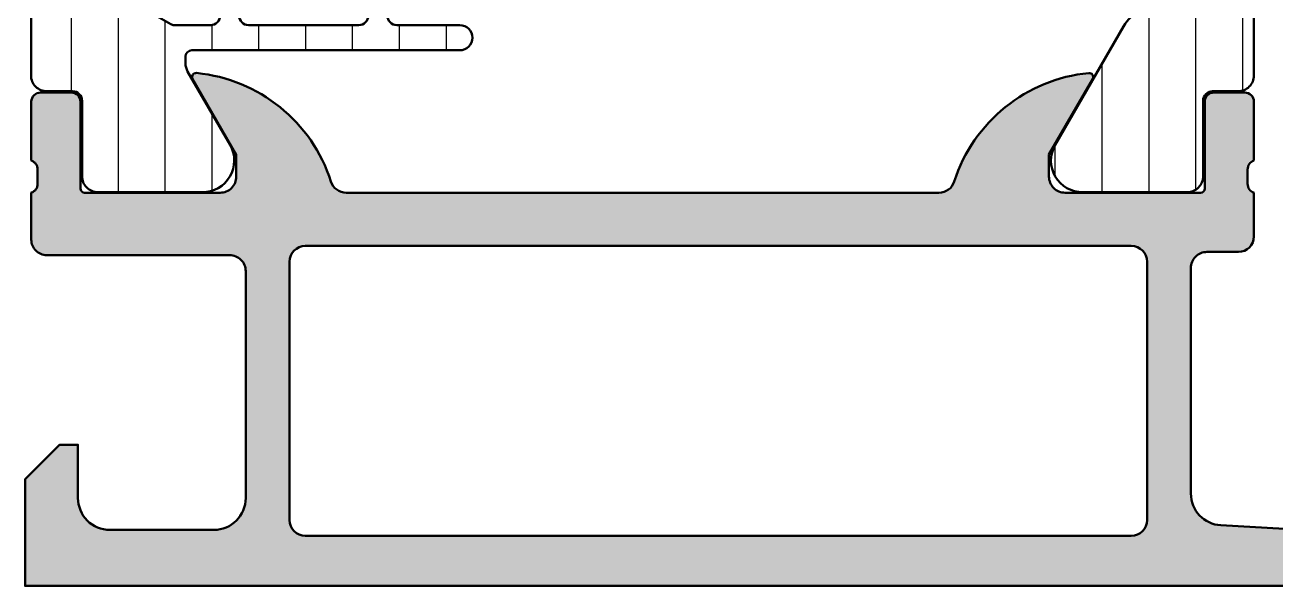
# Model space of a CAD drawing. Extents: x 0 to 69, y 0 to 90.
# Drawn here: x 0.01 to 39.69, y 0.01 to 17.81 of the extents above; entities that cross this region are included whole.
import ezdxf

# ---------------------------------------------------------------- set-up
doc = ezdxf.new("R2010")
doc.units = 0
for name, color, linetype, lineweight in [('0S-Alu contour', 7, 'Continuous', 50), ('0S-Alu hatch', 252, 'Continuous', 25), ('0S-Plastic contour', 254, 'Continuous', 50), ('0S-Plastic hatch', 253, 'Continuous', 25)]:
    doc.layers.add(name, color=color, linetype=linetype, lineweight=lineweight)
pattern_1 = [(90, (0, 0), (-1.4859, 0), [])]

# ---------------------------------------------------------------- blocks, each defined once
blk = doc.blocks.new('284163__3CB5CD8B_688A_4AFB_9405_31ED1E4FFACA___9F3042D8_FC8A_4C1E_8D8D_35F229644981_')
at = {"layer": '0S-Plastic hatch'}
h = blk.add_hatch(dxfattribs=at)
h.set_pattern_fill('ANSI31', color=256, scale=0.4680000000000001, angle=45, style=0)
h.set_pattern_definition(pattern_1)
edge = h.paths.add_edge_path()
edge.add_line((0.2000122032186279, 48.79000503028585), (0.2000122032186585, 16.20999903028578))
edge.add_arc((0.7000122032186586, 16.20999903028578), 0.5, 180, 270.000000000008)
edge.add_line((0.7000122032187285, 15.70999903028578), (1.520344876476159, 15.7099990302859))
edge.add_ellipse((1.520344876476199, 15.40999903028583), major_axis=(-0.3000000000000718, 0), ratio=1, start_angle=180, end_angle=270.0000000000076, ccw=False)
edge.add_line((1.820344876476271, 15.40999903028569), (1.820010247170102, 13.01000064735044))
edge.add_arc((2.320006224608789, 13.00999800772459), 0.4999959774456543, 179.9996975182267, 270)
edge.add_line((2.320006224608789, 12.51000203027893), (5.635171551050228, 12.5100020302859))
edge.add_arc((5.647048994129995, 13.50993149097083), 0.999999999999877, 269.3194566383596, 389.9999965993424)
edge.add_line((6.513074427590662, 14.00993143956984), (5.166999486488307, 16.34140194792702))
edge.add_ellipse((5.600012203218722, 16.59140192222656), major_axis=(-0.5000000000000262, 0), ratio=1, start_angle=0, end_angle=29.99999659934099, ccw=False)
edge.add_line((5.100012203218695, 16.59140192222648), (5.100012203218664, 16.8100147593659))
edge.add_ellipse((5.30001220321864, 16.81001475936592), major_axis=(-0.1999999999999762, 0), ratio=1, start_angle=270, end_angle=360, ccw=False)
edge.add_line((5.30001220321864, 17.0100147593659), (13.80001220321869, 17.01001475936584))
edge.add_arc((13.8000122032187, 17.41001475936583), 0.3999999999999915, 269.999999999999, 449.999999999999)
edge.add_line((13.80001220321871, 17.81001475936583), (11.80001220321877, 17.81001475936585))
edge.add_ellipse((11.80001220321878, 18.11001475936591), major_axis=(-0.300000000000054, 0), ratio=1, start_angle=0, end_angle=89.99999999999898, ccw=False)
edge.add_line((11.50001220321872, 18.11001475936578), (11.50001220321864, 18.31001475936606))
edge.add_arc((11.20001220321867, 18.31001475936596), 0.2999999999999687, 0, 180)
edge.add_line((10.9000122032187, 18.31001475936586), (10.90001220321879, 18.1100147593661))
edge.add_ellipse((10.60001220321862, 18.11001475936597), major_axis=(-0.3000000000001677, 0), ratio=1, start_angle=89.99999999999869, end_angle=180, ccw=False)
edge.add_line((10.60001220321861, 17.8100147593658), (7.100012203218698, 17.81001475936588))
edge.add_ellipse((7.100012203218701, 18.1100147593659), major_axis=(-0.300000000000022, 0), ratio=1, start_angle=0, end_angle=89.99999999999937, ccw=False)
edge.add_line((6.800012203218679, 18.11001475936574), (6.800012203218567, 18.31001475936611))
edge.add_arc((6.500012203218584, 18.310014759366), 0.2999999999999829, 0, 180)
edge.add_line((6.200012203218602, 18.31001475936589), (6.200012203218688, 18.11001475936606))
edge.add_ellipse((5.900012203218661, 18.11001475936594), major_axis=(-0.3000000000000264, 0), ratio=1, start_angle=89.99999999999892, end_angle=180, ccw=False)
edge.add_line((5.900012203218655, 17.81001475936591), (4.735910588018262, 17.81001475936594))
edge.add_ellipse((4.735910588018242, 18.01001475899732), major_axis=(-0.1999999996313839, 0), ratio=1, start_angle=60.0000053463026, end_angle=90.00000000000563, ccw=False)
edge.add_line((4.635910604364418, 17.83680966922861), (3.599108104963036, 18.43540774236149))
edge.add_ellipse((4.599107939482816, 20.16745863655293), major_axis=(-1.999999992277234, 0), ratio=1, start_angle=1.7229977104965997, end_angle=60.000005346308, ccw=False)
edge.add_line((2.600012203218671, 20.1073237352106), (2.205392773254708, 32.13201712189532))
edge.add_ellipse((12.20001220319476, 32.46001475936668), major_axis=(-9.999999999976097, 0), ratio=1, start_angle=-1.8796251589985786, end_angle=1.8796251589956796, ccw=False)
edge.add_line((2.205392773254727, 32.78801239683851), (2.463167124572751, 40.72281452311292))
edge.add_ellipse((3.462629067569148, 40.69001475936601), major_axis=(-0.9999999999999934, 0), ratio=1, start_angle=269.99999999999795, end_angle=358.12037484102115, ccw=False)
edge.add_line((3.462629067569183, 41.690014759366), (5.90001220321873, 41.69001475936592))
edge.add_ellipse((5.900012203218718, 41.39001475936595), major_axis=(-0.2999999999999687, 0), ratio=1, start_angle=180, end_angle=269.9999999999976, ccw=False)
edge.add_line((6.20001220321869, 41.39001475936591), (6.200012203218659, 41.19001475936595))
edge.add_arc((6.500012203218642, 41.19001475936594), 0.2999999999999829, 180, 360)
edge.add_line((6.800012203218625, 41.19001475936594), (6.800012203218624, 41.39001475936592))
edge.add_ellipse((7.100012203218589, 41.39001475936591), major_axis=(-0.2999999999999643, 0), ratio=1, start_angle=270.00000000000284, end_angle=360, ccw=False)
edge.add_line((7.100012203218573, 41.69001475936588), (10.60001220321884, 41.69001475936592))
edge.add_ellipse((10.60001220321884, 41.390014759366), major_axis=(-0.299999999999919, 0), ratio=1, start_angle=180, end_angle=270.00000000000136, ccw=False)
edge.add_line((10.90001220321877, 41.39001475936586), (10.90001220321867, 41.19001475936607))
edge.add_arc((11.20001220321867, 41.190014759366), 0.2999999999999989, 180, 360)
edge.add_line((11.50001220321867, 41.19001475936593), (11.50001220321873, 41.39001475936604))
edge.add_ellipse((11.8000122032187, 41.39001475936595), major_axis=(-0.2999999999999794, 0), ratio=1, start_angle=270.00000000000034, end_angle=360, ccw=False)
edge.add_line((11.8000122032187, 41.69001475936593), (13.80001220321868, 41.69001475936592))
edge.add_arc((13.80001220321868, 42.09001475936591), 0.3999999999999915, 270, 450)
edge.add_line((13.80001220321868, 42.4900147593659), (4.587873615518326, 42.49001475936583))
edge.add_ellipse((4.58787361551831, 44.49001475936586), major_axis=(-2.000000000000021, 0), ratio=1, start_angle=-1.8796251589956796, end_angle=90.00000000000051, ccw=False)
edge.add_line((2.588949729525504, 44.55561428686027), (2.600012203218631, 44.89270578352138))
edge.add_ellipse((4.599107947202115, 44.83257088194653), major_axis=(-2.000000000000073, 0), ratio=1, start_angle=299.9999944763766, end_angle=358.27700228949453, ccw=False)
edge.add_line((3.599108114181159, 46.56462178592088), (4.600012119729077, 47.14249385430019))
edge.add_arc((4.100012203218597, 48.00851930628737), 1.00000000000004, 299.9999944763766, 360)
edge.add_line((5.100012203218637, 48.00851930628721), (5.100012203218697, 48.40860213834525))
edge.add_ellipse((5.600012203218655, 48.40860213834517), major_axis=(-0.4999999999999583, 0), ratio=1, start_angle=330.0000034006545, end_angle=360, ccw=False)
edge.add_line((5.166999486488317, 48.65860211264472), (6.513074427590773, 50.9900726210019))
edge.add_arc((5.6470489941301, 51.49007256960096), 0.9999999999999019, 330.000003400656, 450.6805433616478)
edge.add_line((5.635171551050202, 52.4900020302859), (2.320006224608675, 52.49000203029288))
edge.add_arc((2.320006224608675, 51.99000605284711), 0.4999959774457708, 90, 180.007988761155)
edge.add_line((1.82001025202306, 51.98993633831535), (1.82034487356009, 49.59004685897692))
edge.add_ellipse((1.520344876476141, 49.59000503028586), major_axis=(-0.3000000000000141, 0), ratio=1, start_angle=90.0000000000008, end_angle=180.0079886915353, ccw=False)
edge.add_line((1.520344876476145, 49.29000503028585), (0.7000122032186279, 49.29000503028586))
edge.add_arc((0.700012203218628, 48.79000503028585), 0.5, 90.00000000000003, 180)
at = {"layer": '0S-Plastic contour', "color": 7}
for points in [[(5.635171551050202, 52.4900020302859), (2.320006224608675, 52.49000203029288)], [(1.82001025202306, 51.98993633831535), (1.82034487356009, 49.59004685897692)], [(5.166999486488317, 48.65860211264472), (6.513074427590773, 50.9900726210019)], [(1.520344876476145, 49.29000503028585), (0.7000122032186279, 49.29000503028586)], [(0.2000122032186279, 48.79000503028585), (0.2000122032186585, 16.20999903028578)], [(5.100012203218637, 48.00851930628721), (5.100012203218697, 48.40860213834525)], [(3.599108114181159, 46.56462178592088), (4.600012119729077, 47.14249385430019)], [(2.588949729525504, 44.55561428686027), (2.600012203218631, 44.89270578352138)], [(13.80001220321868, 42.4900147593659), (4.587873615518326, 42.49001475936583)], [(3.462629067569183, 41.690014759366), (5.90001220321873, 41.69001475936592)], [(7.100012203218573, 41.69001475936588), (10.60001220321884, 41.69001475936592)], [(11.8000122032187, 41.69001475936593), (13.80001220321868, 41.69001475936592)], [(6.20001220321869, 41.39001475936591), (6.200012203218659, 41.19001475936595)], [(6.800012203218625, 41.19001475936594), (6.800012203218624, 41.39001475936592)], [(10.90001220321877, 41.39001475936586), (10.90001220321867, 41.19001475936607)], [(11.50001220321867, 41.19001475936593), (11.50001220321873, 41.39001475936604)], [(2.205392773254727, 32.78801239683851), (2.463167124572751, 40.72281452311292)], [(2.600012203218671, 20.1073237352106), (2.205392773254708, 32.13201712189532)], [(4.635910604364418, 17.83680966922861), (3.599108104963036, 18.43540774236149)], [(6.200012203218602, 18.31001475936589), (6.200012203218688, 18.11001475936606)], [(6.800012203218679, 18.11001475936574), (6.800012203218567, 18.31001475936611)], [(10.9000122032187, 18.31001475936586), (10.90001220321879, 18.1100147593661)], [(11.50001220321872, 18.11001475936578), (11.50001220321864, 18.31001475936606)], [(5.900012203218655, 17.81001475936591), (4.735910588018262, 17.81001475936594)], [(10.60001220321861, 17.8100147593658), (7.100012203218698, 17.81001475936588)], [(13.80001220321871, 17.81001475936583), (11.80001220321877, 17.81001475936585)], [(5.100012203218695, 16.59140192222648), (5.100012203218664, 16.8100147593659)], [(5.30001220321864, 17.0100147593659), (13.80001220321869, 17.01001475936584)], [(6.513074427590662, 14.00993143956984), (5.166999486488307, 16.34140194792702)], [(0.7000122032187285, 15.70999903028578), (1.520344876476159, 15.7099990302859)], [(1.820344876476271, 15.40999903028569), (1.820010247170102, 13.01000064735044)], [(2.320006224608789, 12.51000203027893), (5.635171551050228, 12.5100020302859)]]:
    blk.add_lwpolyline(points, dxfattribs=at)
for centre, radius, start, end in [((2.320006224608675, 51.99000605284711), 0.4999959774457708, 90, 180.007988761155), ((5.6470489941301, 51.49007256960096), 0.9999999999999019, 330.000003400656, 90.68054336164784), ((0.700012203218628, 48.79000503028585), 0.5, 90.00000000000003, 180), ((4.100012203218597, 48.00851930628737), 1.00000000000004, 299.9999944763766, 0), ((13.80001220321868, 42.09001475936591), 0.3999999999999915, 270, 90), ((6.500012203218642, 41.19001475936594), 0.2999999999999829, 180, 0), ((11.20001220321867, 41.190014759366), 0.2999999999999989, 180, 0), ((6.500012203218584, 18.310014759366), 0.2999999999999829, 0, 180), ((11.20001220321867, 18.31001475936596), 0.2999999999999687, 0, 180), ((13.8000122032187, 17.41001475936583), 0.3999999999999915, 269.999999999999, 89.99999999999898), ((0.7000122032186586, 16.20999903028578), 0.5, 180, 270.000000000008), ((5.647048994129995, 13.50993149097083), 0.999999999999877, 269.3194566383596, 29.99999659934235), ((2.320006224608789, 13.00999800772459), 0.4999959774456543, 179.9996975182267, 270)]:
    blk.add_arc(centre, radius, start, end, dxfattribs=at)
at = {"layer": '0S-Plastic contour', "color": 7, "extrusion": (0, 0, -1)}
for centre, radius, start, end in [((-1.520344876476141, 49.59000503028586), 0.3000000000000141, 179.9920113084647, 269.9999999999992), ((-5.600012203218655, 48.40860213834517), 0.4999999999999583, 0, 29.99999659934549), ((-4.599107947202115, 44.83257088194653), 2.000000000000073, 1.722997710505485, 60.00000552362337), ((-4.58787361551831, 44.49001475936586), 2.000000000000021, 269.9999999999995, 1.879625158995722), ((-3.462629067569148, 40.69001475936601), 0.9999999999999934, 1.87962515897885, 90.00000000000202), ((-5.900012203218718, 41.39001475936595), 0.2999999999999687, 90.00000000000237, 180), ((-7.100012203218589, 41.39001475936591), 0.2999999999999643, 0, 89.99999999999714), ((-10.60001220321884, 41.390014759366), 0.299999999999919, 89.99999999999864, 180), ((-11.8000122032187, 41.39001475936595), 0.2999999999999794, 0, 89.99999999999967), ((-12.20001220319476, 32.46001475936668), 9.999999999976097, 358.1203748410043, 1.879625158998632), ((-4.599107939482816, 20.16745863655293), 1.999999992277234, 299.999994653692, 358.2770022895034), ((-5.900012203218661, 18.11001475936594), 0.3000000000000265, 180, 270.0000000000012), ((-7.100012203218701, 18.1100147593659), 0.300000000000022, 270.0000000000007, 0), ((-10.60001220321862, 18.11001475936597), 0.3000000000001677, 180, 270.0000000000013), ((-11.80001220321878, 18.11001475936591), 0.300000000000054, 270.000000000001, 0), ((-4.735910588018242, 18.01001475899732), 0.1999999996313839, 269.9999999999944, 299.9999946536974), ((-5.30001220321864, 16.81001475936592), 0.1999999999999762, 0, 90), ((-5.600012203218722, 16.59140192222656), 0.5000000000000262, 330.000003400659, 0), ((-1.520344876476199, 15.40999903028583), 0.3000000000000718, 89.99999999999237, 180)]:
    blk.add_arc(centre, radius, start, end, dxfattribs=at)
blk = doc.blocks.new('284163__B6297EFC_DEAB_4E4E_B538_549D0315DD10___BB05BF0E_E213_45F8_BFBC_7485E2194039_')
at = {"layer": '0S-Plastic hatch'}
h = blk.add_hatch(dxfattribs=at)
h.set_pattern_fill('ANSI31', color=256, scale=0.4680000000000001, angle=45, style=0)
h.set_pattern_definition(pattern_1)
edge = h.paths.add_edge_path()
edge.add_line((38.99000265245547, 48.79000571906795), (38.99000533041815, 16.20999967890936))
edge.add_ellipse((38.49000533043243, 16.20999699998577), major_axis=(-0.4999999999928947, 0), ratio=1, start_angle=90, end_angle=180.0003069811977, ccw=False)
edge.add_line((38.49000533043243, 15.70999699999287), (37.67967131817572, 15.70999700000005))
edge.add_arc((37.67967131817572, 15.40999700000004), 0.3000000000000096, 90, 180.0079886915352)
edge.add_line((37.37967132109177, 15.40995517130897), (37.38000594748199, 13.00999861706508))
edge.add_ellipse((36.88000997004318, 13.0099959774388), major_axis=(-0.4999959774457751, 0), ratio=1, start_angle=90.0000000000008, end_angle=180.0003024817733, ccw=False)
edge.add_line((36.88000997004318, 12.50999999999303), (33.56484464360119, 12.51))
edge.add_ellipse((33.55296720052175, 13.50992946068494), major_axis=(-0.9999999999998962, 0), ratio=1, start_angle=-29.999996599344286, end_angle=90.68054336162169, ccw=False)
edge.add_line((32.68694176706109, 14.009929409284), (34.85390529558195, 17.76322085329098))
edge.add_ellipse((36.1529434457728, 17.01322093039246), major_axis=(-1.499999999999682, 0), ratio=1, start_angle=299.9950461054577, end_angle=330.00000340065463, ccw=False)
edge.add_line((35.40305576571082, 18.31232387754111), (36.09105685133125, 18.70946217909633))
edge.add_arc((35.59113173128971, 19.57553081052919), 1.000000000000273, 299.9950461054567, 358.0947021428497)
edge.add_line((36.59057887726395, 19.54228321806776), (36.97202088384141, 31.40000000094014))
edge.add_line((36.97202088384141, 31.40000000094014), (36.59057887726395, 45.45771678193272))
edge.add_arc((35.59113173129009, 45.4244691894712), 0.9999999999998912, 1.905297857156226, 60.00495389455222)
edge.add_line((36.09105685133131, 46.29053782090381), (35.40305576571075, 46.68767612245898))
edge.add_ellipse((36.15294344577202, 47.98677906960684), major_axis=(-1.499999999998644, 0), ratio=1, start_angle=29.999996599341898, end_angle=60.004953894550795, ccw=False)
edge.add_line((34.85390529558202, 47.23677914670892), (32.68694176706121, 50.99007059071607))
edge.add_ellipse((33.55296720052189, 51.49007053931508), major_axis=(-0.9999999999998808, 0), ratio=1, start_angle=-90.68054336165551, end_angle=29.999996599341614, ccw=False)
edge.add_line((33.56484464360192, 52.49), (36.88000997004308, 52.49000000000697))
edge.add_ellipse((36.88000997004307, 51.99000402256131), major_axis=(-0.4999959774456641, 0), ratio=1, start_angle=179.9920113084649, end_angle=269.9999999999992, ccw=False)
edge.add_line((37.38000594262866, 51.9899343086371), (37.37967132109174, 49.59004482925351))
edge.add_arc((37.67967131817567, 49.59000300000006), 0.3000000000000597, 179.9920112010243, 270.0000000000094)
edge.add_line((37.67967131817572, 49.290003), (38.49000533041792, 49.29000300000729))
edge.add_ellipse((38.49000533041798, 48.79000567796979), major_axis=(-0.4999973220374941, 0), ratio=1, start_angle=180.0000047536105, end_angle=270.00000000000733, ccw=False)
at = {"layer": '0S-Plastic contour', "color": 7}
for points in [[(33.56484464360192, 52.49), (36.88000997004308, 52.49000000000697)], [(37.38000594262866, 51.9899343086371), (37.37967132109174, 49.59004482925351)], [(34.85390529558202, 47.23677914670892), (32.68694176706121, 50.99007059071607)], [(37.67967131817572, 49.290003), (38.49000533041792, 49.29000300000729)], [(38.99000265245547, 48.79000571906795), (38.99000533041815, 16.20999967890936)], [(36.09105685133131, 46.29053782090381), (35.40305576571075, 46.68767612245898)], [(36.59057887726395, 19.54228321806776), (36.97202088384141, 31.40000000094014), (36.59057887726395, 45.45771678193272)], [(35.40305576571082, 18.31232387754111), (36.09105685133125, 18.70946217909633)], [(32.68694176706109, 14.009929409284), (34.85390529558195, 17.76322085329098)], [(38.49000533043243, 15.70999699999287), (37.67967131817572, 15.70999700000005)], [(37.37967132109177, 15.40995517130897), (37.38000594748199, 13.00999861706508)], [(36.88000997004318, 12.50999999999303), (33.56484464360119, 12.51)]]:
    blk.add_lwpolyline(points, dxfattribs=at)
at = {"layer": '0S-Plastic contour', "color": 7, "extrusion": (0, 0, -1)}
for centre, radius, start, end in [((-33.55296720052189, 51.49007053931508), 0.9999999999998808, 330.0000034006584, 90.6805433616555), ((-36.88000997004307, 51.99000402256131), 0.4999959774456642, 90.00000000000081, 180.0079886915352), ((-38.49000533041798, 48.79000567796979), 0.4999973220374941, 89.99999999999265, 179.9999952463895), ((-36.15294344577202, 47.98677906960684), 1.499999999998644, 299.9950461054492, 330.0000034006581), ((-36.1529434457728, 17.01322093039246), 1.499999999999682, 29.99999659934537, 60.00495389454231), ((-38.49000533043243, 16.20999699998577), 0.4999999999928947, 179.9996930188023, 270), ((-33.55296720052175, 13.50992946068494), 0.9999999999998962, 269.3194566383783, 29.99999659934426), ((-36.88000997004318, 13.0099959774388), 0.4999959774457751, 179.9996975182267, 269.9999999999992)]:
    blk.add_arc(centre, radius, start, end, dxfattribs=at)
at = {"layer": '0S-Plastic contour', "color": 7}
for centre, radius, start, end in [((37.67967131817567, 49.59000300000006), 0.3000000000000597, 179.9920112010243, 270.0000000000094), ((35.59113173129009, 45.4244691894712), 0.9999999999998912, 1.905297857156226, 60.00495389455222), ((35.59113173128971, 19.57553081052919), 1.000000000000273, 299.9950461054567, 358.0947021428497), ((37.67967131817572, 15.40999700000004), 0.3000000000000096, 90, 180.0079886915352)]:
    blk.add_arc(centre, radius, start, end, dxfattribs=at)
blk = doc.blocks.new('345060__91DE6B4E_016F_4251_AE74_FF4E1AD7415A_')
at = {"layer": '0S-Alu hatch'}
h = blk.add_hatch(color=256, dxfattribs=at)
edge = h.paths.add_edge_path()
edge.add_arc((0.6999984032333144, 10.99998627631036), 0.4899862002051112, 180, 270.0000000000743)
edge.add_line((0.6999984032339497, 10.51000007610524), (6.500003635527265, 10.51000007630893))
edge.add_ellipse((6.500003635544024, 10.00000371565231), major_axis=(-0.5099963606566238, 0), ratio=1, start_angle=180, end_angle=270.0000000018827, ccw=False)
edge.add_line((7.009999996200646, 10.00000371565232), (7.009999996383241, 2.800022919192404))
edge.add_ellipse((5.999980085835121, 2.800022919194127), major_axis=(-1.010019910548119, 0), ratio=1, start_angle=90.00000000000767, end_angle=180, ccw=False)
edge.add_line((5.999980085835257, 1.790003008646007), (2.700012203218819, 1.790003008844213))
edge.add_ellipse((2.699981063762055, 2.799971869396139), major_axis=(-1.009968861031973, 0), ratio=1, start_angle=-0.0017909578662056447, end_angle=90.00176654896802, ccw=False)
edge.add_line((1.690012203223485, 2.800003439116957), (1.690012203218648, 4.4900000762957))
edge.add_line((1.690012203218648, 4.4900000762957), (1.104148215022432, 4.490000076295691))
edge.add_line((1.104148215022432, 4.490000076295691), (0.0099999999999907, 3.395859446246509))
edge.add_line((0.0099999999999907, 3.395859446246509), (0.01, 0.0099999999999909))
edge.add_line((0.01, 0.0099999999999909), (68.49999839414345, 0.0099999999867272))
edge.add_arc((68.49999839414346, 0.4999963568351112), 0.4899963568483841, 269.9999999999983, 360.0004159761844)
edge.add_line((68.98999475097894, 0.4999999142871391), (68.98999475099187, 4.500003715652372))
edge.add_arc((68.49999839033526, 4.500003715652355), 0.4899963606566047, 0, 89.9999999819175)
edge.add_line((68.4999983904899, 4.99000007630896), (67.19995618549201, 4.990000076705995))
edge.add_arc((67.19995618549353, 4.500050846644457), 0.489949230061538, 90.00000000017945, 180)
edge.add_line((66.71000695543201, 4.500050846642915), (66.71000695795836, 4.010000076295692))
edge.add_line((66.71000695795836, 4.010000076295692), (67.71000695800444, 4.010000076295692))
edge.add_line((67.71000695800444, 4.010000076295692), (67.71000695893893, 2.300046234168028))
edge.add_ellipse((66.69996373268366, 2.300046234165317), major_axis=(-1.010043226255277, 0), ratio=1, start_angle=90.00000000214987, end_angle=180, ccw=False)
edge.add_line((66.69996373272156, 1.290003007910041), (62.69996356972769, 1.290003008705006))
edge.add_ellipse((62.69996356972869, 2.299955806846226), major_axis=(-1.00995279814122, 0), ratio=1, start_angle=0, end_angle=89.99999999994321, ccw=False)
edge.add_line((61.69001077158747, 2.299955806847218), (61.69001077271376, 4.010000076295692))
edge.add_line((61.69001077271376, 4.010000076295692), (62.69001077275468, 4.010000076295692))
edge.add_line((62.69001077275468, 4.010000076295692), (62.69001077508214, 4.499951340569189))
edge.add_arc((62.19996203695695, 4.499951340545446), 0.4900487381251893, 0, 89.9999999988818)
edge.add_line((62.19996203696651, 4.990000078670635), (59.39997866218341, 4.990000076486136))
edge.add_arc((59.3999786621795, 4.500013876276467), 0.4899862002096694, 89.99999999954304, 180)
edge.add_line((58.90999246196983, 4.500013876686873), (58.90999246199434, 4.299990246478522))
edge.add_arc((59.39997958058471, 4.299990246477927), 0.4899871185903635, 180, 270.0000000007893)
edge.add_line((59.39997958059146, 3.810003127887563), (59.89998972128922, 3.810003128061016))
edge.add_ellipse((59.89998972129096, 3.300000387184165), major_axis=(-0.5100027408768506, 0), ratio=1, start_angle=180, end_angle=270.00000000019554, ccw=False)
edge.add_line((60.40999246216781, 3.300000387191899), (60.40999246217442, 2.09999479186318))
edge.add_ellipse((59.89999610150552, 2.099994791863156), major_axis=(-0.5099963606689002, 0), ratio=1, start_angle=90.00000000000318, end_angle=180, ccw=False)
edge.add_line((59.89999610150555, 1.589998431194252), (43.99971308514401, 1.589998431207495))
edge.add_line((43.99971308514401, 1.589998431207495), (37.94237358933306, 1.936131026493492))
edge.add_ellipse((37.99999317156722, 2.944476890856718), major_axis=(-1.009990791262604, 0), ratio=1, start_angle=0, end_angle=86.72952235317638, ccw=False)
edge.add_line((36.99000238030462, 2.944476890856525), (36.99000238037317, 10.09999855041686))
edge.add_ellipse((37.50000238037313, 10.09999855041682), major_axis=(-0.5099999999999625, 0), ratio=1, start_angle=269.99999999999443, end_angle=360, ccw=False)
edge.add_line((37.50000238037318, 10.60999855041679), (38.50000238037317, 10.60999855041678))
edge.add_arc((38.50000238037317, 11.0999985504168), 0.4900000000000198, 270, 360)
edge.add_line((38.9900023803732, 11.0999985504168), (38.99000238037321, 12.49262352509514))
edge.add_ellipse((39.07883882691626, 12.7675206682888), major_axis=(-0.2888950563274278, 0), ratio=1, start_angle=-1.1442552596352016, end_angle=72.09111310866109, ccw=False)
edge.add_line((38.79000138037321, 12.77328981423234), (38.79000138037321, 13.22668248697637))
edge.add_ellipse((39.07886947601637, 13.23244373576424), major_axis=(-0.288925541737143, 0), ratio=1, start_angle=-72.0866793135142, end_angle=1.1425681414917221, ccw=False)
edge.add_line((38.99000238037319, 13.50736301115258), (38.99000238037319, 15.37999807629567))
edge.add_arc((38.70000238037319, 15.37999807629567), 0.2899999999999991, 0, 90.00000000000281)
edge.add_line((38.70000238037318, 15.66999807629567), (37.7200280613304, 15.66999807629567))
edge.add_arc((37.7200280613304, 15.37999807629568), 0.2899999999999956, 90, 180)
edge.add_line((37.4300280613304, 15.37999807629568), (37.43002806133042, 12.62000007629568))
edge.add_ellipse((37.30002806133041, 12.62000007629568), major_axis=(-0.1300000000000097, 0), ratio=1, start_angle=90.00172824776911, end_angle=180, ccw=False)
edge.add_line((37.30003198260021, 12.49000007635481), (33.00015746906398, 12.48987037665471))
edge.add_ellipse((33.00014208601009, 12.99985749419659), major_axis=(-0.509987117773878, 0), ratio=1, start_angle=0, end_angle=90.00172824770078, ccw=False)
edge.add_line((32.49015496823621, 12.99985749419664), (32.49015496826393, 13.70254680913441))
edge.add_line((32.49015496826393, 13.70254680913441), (33.87951944554776, 16.10900457723269))
edge.add_arc((33.76454956760432, 16.1622891499965), 0.1267174752311344, 335.1339039779327, 455.586790040132)
edge.add_arc((34.23800685220825, 11.3221078398204), 4.990000000000035, 95.58679004012679, 162.2389628556708)
edge.add_ellipse((29.00015287327423, 12.9998705642297), major_axis=(-0.5100001876410765, 0), ratio=1, start_angle=90.00000000030212, end_angle=162.2389628556711, ccw=False)
edge.add_line((29.00015287327692, 12.48987037658862), (10.19985013003332, 12.48987037648942))
edge.add_ellipse((10.19985013003329, 12.99986041445674), major_axis=(-0.5099900379673202, 0), ratio=1, start_angle=17.744937973401022, end_angle=90.00000000000279, ccw=False)
edge.add_arc((4.961534600945421, 11.32357260042923), 4.990000000000048, 17.7449379733975, 84.36827486657207)
edge.add_arc((5.438560756069509, 16.16107941189621), 0.1290303329827779, 84.3682748665726, 203.8396471274535)
edge.add_line((5.320539264464394, 16.1089281477797), (6.709859615327918, 13.70254680913439))
edge.add_line((6.709859615327918, 13.70254680913439), (6.709859615355616, 12.99985749419703))
edge.add_ellipse((6.199872497581482, 12.99985749419684), major_axis=(-0.5099871177741333, 0), ratio=1, start_angle=89.99827175288982, end_angle=180, ccw=False)
edge.add_line((6.199857114532854, 12.48987037665471), (1.899981170481575, 12.49000007635483))
edge.add_ellipse((1.899985091750013, 12.62000007629574), major_axis=(-0.13000000000005, 0), ratio=1, start_angle=0, end_angle=89.99827175283212, ccw=False)
edge.add_line((1.769985091749963, 12.62000007629568), (1.769985091749964, 15.37999807629567))
edge.add_arc((1.479985091749957, 15.37999807629567), 0.290000000000006, 0, 90.00000000000006)
edge.add_line((1.479985091749957, 15.66999807629568), (0.5000107727071725, 15.66999807629568))
edge.add_arc((0.5000107727071715, 15.37999807629568), 0.2900000000000009, 89.99999999999982, 180)
edge.add_line((0.2100107727071705, 15.37999807629568), (0.2100107727071736, 13.50736301115257))
edge.add_ellipse((0.1211436770640071, 13.23244373576422), major_axis=(-0.2889255417371484, 0), ratio=1, start_angle=178.857431858525, end_angle=252.08667931351619, ccw=False)
edge.add_line((0.4100117727071736, 13.22668248697644), (0.4100117727071739, 12.77328981422655))
edge.add_ellipse((0.1211763205549987, 12.7675207088322), major_axis=(-0.2888930615245071, 0), ratio=1, start_angle=107.9088972147564, end_angle=181.1442551180826, ccw=False)
edge.add_line((0.2100122032177118, 12.49262547979295), (0.2100122030282032, 10.99998627630972))
edge = h.paths.add_edge_path()
edge.add_ellipse((8.900012489320941, 10.29999549865897), major_axis=(-0.5, 0), ratio=1, start_angle=270, end_angle=360, ccw=False)
edge.add_line((8.900012489320941, 10.79999549865897), (35.10000848388882, 10.79999549865897))
edge.add_ellipse((35.10000848388882, 10.29999549865897), major_axis=(-0.5, 0), ratio=1, start_angle=180, end_angle=270, ccw=False)
edge.add_line((35.60000848388881, 10.29999549865897), (35.60000848388881, 2.100006060602025))
edge.add_ellipse((35.10000848388882, 2.100006060602025), major_axis=(-0.4999999999999987, 0), ratio=1, start_angle=90, end_angle=180, ccw=False)
edge.add_line((35.10000848388882, 1.600006060602026), (8.900012489320943, 1.600006060602026))
edge.add_ellipse((8.900012489320941, 2.100006060602026), major_axis=(-0.5, 0), ratio=1, start_angle=0, end_angle=90, ccw=False)
edge.add_line((8.400012489320941, 2.100006060602026), (8.400012489320941, 10.29999549865897))
at = {"layer": '0S-Alu contour', "color": 7}
for points in [[(5.320539264464394, 16.1089281477797), (6.709859615327918, 13.70254680913439), (6.709859615355616, 12.99985749419703)], [(32.49015496823621, 12.99985749419664), (32.49015496826393, 13.70254680913441), (33.87951944554776, 16.10900457723269)], [(1.479985091749957, 15.66999807629568), (0.5000107727071725, 15.66999807629568)], [(38.70000238037318, 15.66999807629567), (37.7200280613304, 15.66999807629567)], [(0.2100107727071705, 15.37999807629568), (0.2100107727071736, 13.50736301115257)], [(1.769985091749963, 12.62000007629568), (1.769985091749964, 15.37999807629567)], [(37.4300280613304, 15.37999807629568), (37.43002806133042, 12.62000007629568)], [(38.99000238037319, 13.50736301115258), (38.99000238037319, 15.37999807629567)], [(0.4100117727071736, 13.22668248697644), (0.4100117727071739, 12.77328981422655)], [(38.79000138037321, 12.77328981423234), (38.79000138037321, 13.22668248697637)], [(0.2100122032177118, 12.49262547979295), (0.2100122030282032, 10.99998627630972)], [(6.199857114532854, 12.48987037665471), (1.899981170481575, 12.49000007635483)], [(29.00015287327692, 12.48987037658862), (10.19985013003332, 12.48987037648942)], [(37.30003198260021, 12.49000007635481), (33.00015746906398, 12.48987037665471)], [(38.9900023803732, 11.0999985504168), (38.99000238037321, 12.49262352509514)], [(8.900012489320941, 10.79999549865897), (35.10000848388882, 10.79999549865897)], [(0.6999984032339497, 10.51000007610524), (6.500003635527265, 10.51000007630893)], [(37.50000238037318, 10.60999855041679), (38.50000238037317, 10.60999855041678)], [(7.009999996200646, 10.00000371565232), (7.009999996383241, 2.800022919192404)], [(8.400012489320941, 2.100006060602026), (8.400012489320941, 10.29999549865897)], [(35.60000848388881, 10.29999549865897), (35.60000848388881, 2.100006060602025)], [(36.99000238030462, 2.944476890856525), (36.99000238037317, 10.09999855041686)], [(1.690012203223485, 2.800003439116957), (1.690012203218648, 4.4900000762957), (1.104148215022432, 4.490000076295691), (0.0099999999999907, 3.395859446246509), (0.01, 0.0099999999999909), (68.49999839414345, 0.0099999999867272)], [(5.999980085835257, 1.790003008646007), (2.700012203218819, 1.790003008844213)], [(35.10000848388882, 1.600006060602026), (8.900012489320941, 1.600006060602026)], [(59.89999610150555, 1.589998431194252), (43.99971308514401, 1.589998431207495), (37.94237358933306, 1.936131026493492)]]:
    blk.add_lwpolyline(points, dxfattribs=at)
for centre, radius, start, end in [((5.438560756069509, 16.16107941189621), 0.1290303329827779, 84.3682748665726, 203.8396471274535), ((4.961534600945421, 11.32357260042923), 4.990000000000048, 17.7449379733975, 84.36827486657207), ((34.23800685220825, 11.3221078398204), 4.990000000000035, 95.58679004012679, 162.2389628556708), ((33.76454956760432, 16.1622891499965), 0.1267174752311344, 335.1339039779327, 95.58679004013202), ((0.5000107727071715, 15.37999807629568), 0.2900000000000009, 89.99999999999982, 180), ((1.479985091749957, 15.37999807629567), 0.290000000000006, 0, 90.00000000000006), ((37.7200280613304, 15.37999807629568), 0.2899999999999956, 90, 180), ((38.70000238037319, 15.37999807629567), 0.2899999999999991, 0, 90.00000000000281), ((0.6999984032333144, 10.99998627631036), 0.4899862002051112, 180, 270.0000000000743), ((38.50000238037317, 11.0999985504168), 0.4900000000000198, 270, 0)]:
    blk.add_arc(centre, radius, start, end, dxfattribs=at)
at = {"layer": '0S-Alu contour', "color": 7, "extrusion": (0, 0, -1)}
for centre, radius, start, end in [((-0.1211436770640071, 13.23244373576422), 0.2889255417371484, 107.9133206864838, 181.1425681414751), ((-39.07886947601637, 13.23244373576424), 0.288925541737143, 358.8574318585083, 72.08667931351428), ((-0.1211763205549987, 12.7675207088322), 0.2888930615245071, 178.8557448819174, 252.0911027852436), ((-6.199872497581482, 12.99985749419684), 0.5099871177741333, 180, 270.0017282471102), ((-10.19985013003329, 12.99986041445674), 0.5099900379673202, 269.9999999999972, 342.255062026599), ((-29.00015287327423, 12.9998705642297), 0.5100001876410765, 197.761037144329, 269.9999999996979), ((-33.00014208601009, 12.99985749419659), 0.509987117773878, 269.9982717522992, 0), ((-39.07883882691626, 12.7675206682888), 0.2888950563274278, 287.9088868913389, 1.144255259635176), ((-1.899985091750013, 12.62000007629574), 0.13000000000005, 270.0017282471679, 0), ((-37.30002806133041, 12.62000007629568), 0.1300000000000097, 180, 269.9982717522309), ((-8.900012489320941, 10.29999549865897), 0.5, 0, 90), ((-35.10000848388882, 10.29999549865897), 0.5, 90, 180), ((-6.500003635544024, 10.00000371565231), 0.5099963606566238, 89.9999999981173, 180), ((-37.50000238037313, 10.09999855041682), 0.5099999999999625, 0, 90.00000000000557), ((-2.699981063762055, 2.799971869396139), 1.009968861031973, 269.998233451032, 0.0017909578662617), ((-5.999980085835121, 2.800022919194127), 1.010019910548119, 180, 269.9999999999923), ((-37.99999317156722, 2.944476890856718), 1.009990791262604, 273.2704776468236, 0), ((-8.900012489320941, 2.100006060602026), 0.5, 270, 0), ((-35.10000848388882, 2.100006060602025), 0.4999999999999987, 180, 270)]:
    blk.add_arc(centre, radius, start, end, dxfattribs=at)
blk = doc.blocks.new('430470__A7119363_1BAD_44AD_94CD_E9ED10CB6213_')
at = {"layer": '0S-Alu contour', "color": 7}
blk.add_blockref('345060__91DE6B4E_016F_4251_AE74_FF4E1AD7415A_', (0, 0), dxfattribs=at)
at = {"layer": '0S-Plastic contour', "color": 7}
for name in ['284163__3CB5CD8B_688A_4AFB_9405_31ED1E4FFACA___9F3042D8_FC8A_4C1E_8D8D_35F229644981_', '284163__B6297EFC_DEAB_4E4E_B538_549D0315DD10___BB05BF0E_E213_45F8_BFBC_7485E2194039_']:
    blk.add_blockref(name, (0, 0), dxfattribs=at)

msp = doc.modelspace()

# ---------------------------------------------------------------- block references
at = {"layer": '0S-Alu contour', "color": 7}
msp.add_blockref('430470__A7119363_1BAD_44AD_94CD_E9ED10CB6213_', (0, 0), dxfattribs=at)

doc.saveas('drawing.dxf')
